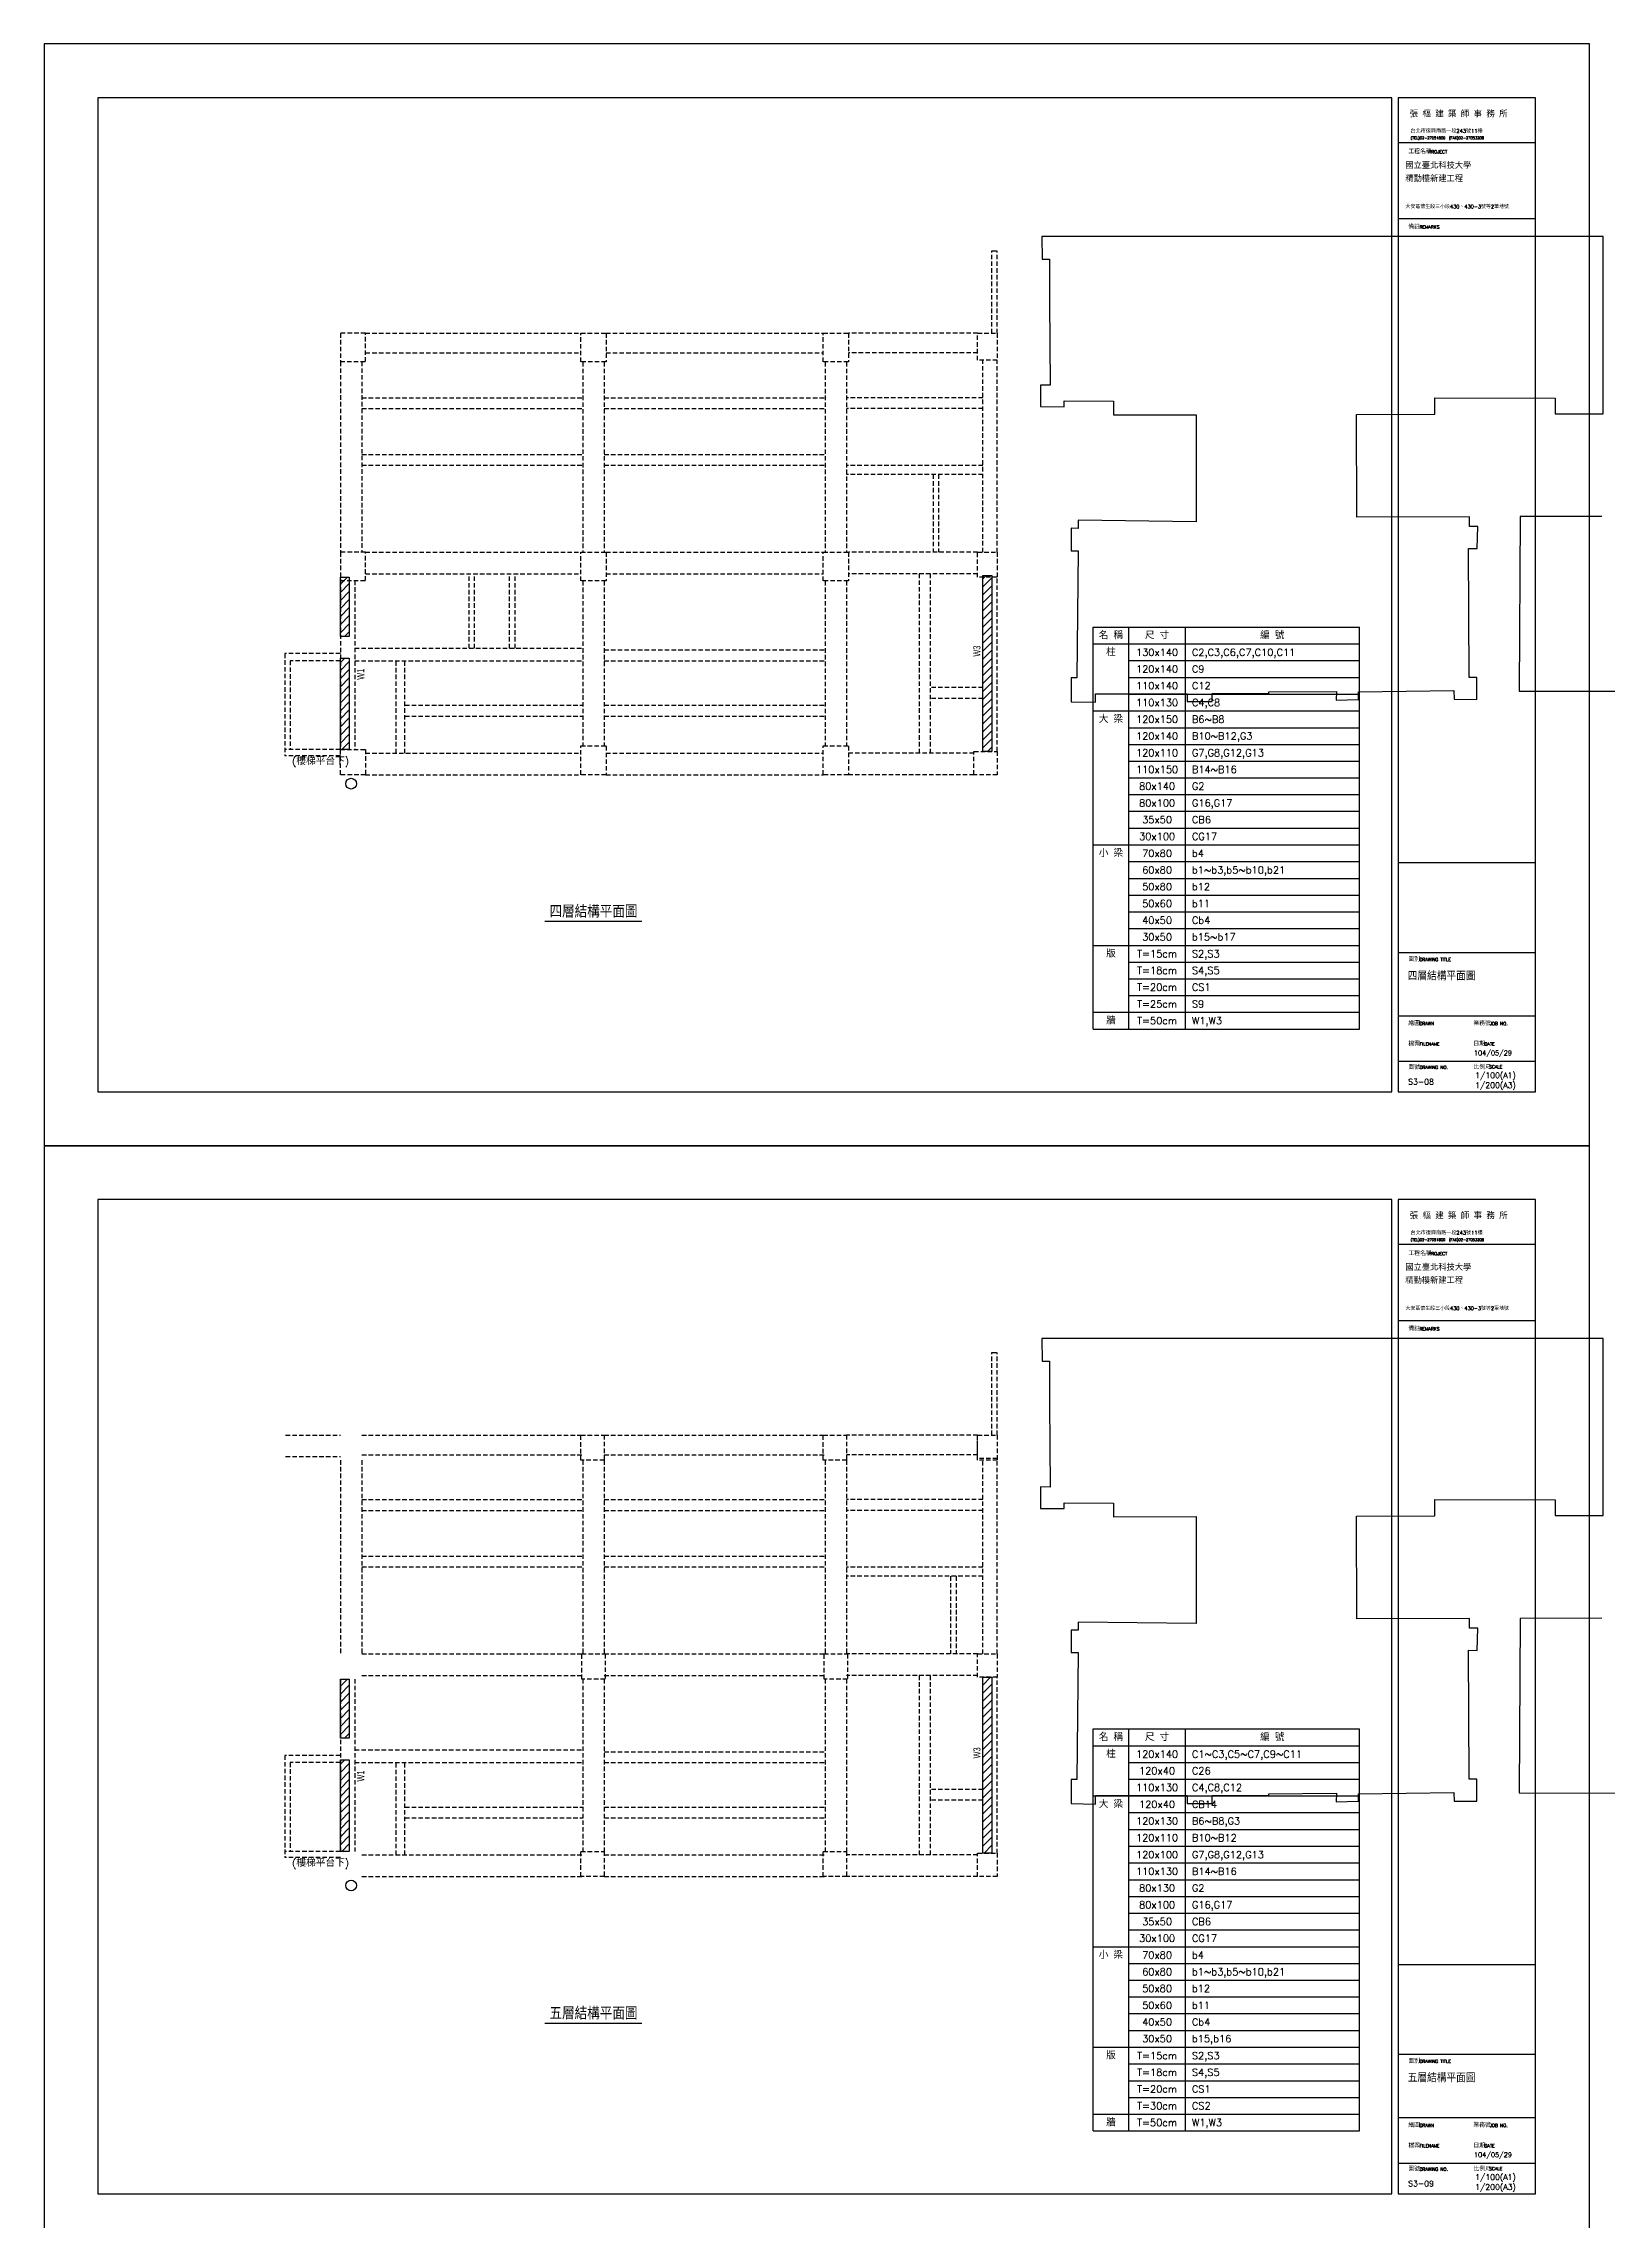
# Model space of a CAD drawing. Header units: millimetres. Extents: x -6716 to 14417, y -6142 to 137521.
# Drawn here: x -2 to 8710, y 67691 to 79823 of the extents above; entities that cross this region are included whole.
import ezdxf
from ezdxf.enums import TextEntityAlignment as Align

# ---------------------------------------------------------------- set-up
doc = ezdxf.new("R2010")
doc.units = ezdxf.units.MM
doc.header["$LTSCALE"] = 100
doc.linetypes.add('HIDDEN', pattern=[0.375, 0.25, -0.125])
for name, color, linetype in [('0-BEAM01', 4, 'HIDDEN'), ('0-BEAM02', 241, 'HIDDEN'), ('0-COL0', 7, 'HIDDEN'), ('0-HATCH', 9, 'Continuous'), ('0-NOTES', 7, 'Continuous'), ('0-TEXT01', 4, 'Continuous'), ('0-TEXTN', 4, 'Continuous'), ('0-TEXTW', 3, 'Continuous'), ('0-WALL', 7, 'HIDDEN'), ('0-施工圖框$0$TEXT-圖框', 3, 'Continuous'), ('0-施工圖框$0$圖框', 7, 'Continuous'), ('CTEXT', 7, 'Continuous'), ('TEXT-標題', 3, 'Continuous'), ('TITLE', 7, 'Continuous')]:
    doc.layers.add(name, color=color, linetype=linetype)
doc.layers.add('RA-Floor-Origin', color=3, linetype='Continuous', lineweight=30)
doc.layers.add('RA-Floor.BoundingBox', color=55, linetype='Continuous', lineweight=20)
doc.layers.add('鄰房', color=2, linetype='Continuous', plot=False)
doc.styles.add('0-施工圖框$0$TXT', font='romans.shx', dxfattribs={"bigfont": 'chineset.shx'})
doc.styles.add('3-AUCAD', font='aucad.shx', dxfattribs={"width": 0.67, "height": 30, "bigfont": 'single.shx'})

msp = doc.modelspace()

# ---------------------------------------------------------------- hatches: boundary and pattern name
at = {"layer": '0-HATCH'}
h = msp.add_hatch(dxfattribs=at)
h.set_pattern_fill('ANSI31', color=256, scale=10, style=0)
h.set_pattern_definition([(45, (2e-06, -25421.005), (-22.45064, 22.45064), [])])
h.paths.add_polyline_path([(1701, 76518), (1651, 76518), (1651, 76848), (1701, 76848)])
h = msp.add_hatch(dxfattribs=at)
h.set_pattern_fill('ANSI31', color=256, scale=10, style=0)
h.set_pattern_definition([(45, (-30, -26171.005), (-22.45064, 22.45064), [])])
h.paths.add_polyline_path([(5281, 75878), (5231, 75878), (5231, 76858), (5281, 76858)])
h = msp.add_hatch(dxfattribs=at)
h.set_pattern_fill('ANSI31', color=256, scale=10, style=0)
h.set_pattern_definition([(45, (0.0002, -26171.005), (-22.45064, 22.45064), [])])
h.paths.add_polyline_path([(1701, 75888), (1651, 75888), (1651, 76398), (1701, 76398)])
h = msp.add_hatch(dxfattribs=at)
h.set_pattern_fill('ANSI31', color=256, scale=10, style=0)
h.set_pattern_definition([(45, (2e-06, -31561.005), (-22.45064, 22.45064), [])])
h.paths.add_polyline_path([(1701, 70378), (1651, 70378), (1651, 70708), (1701, 70708)])
h = msp.add_hatch(dxfattribs=at)
h.set_pattern_fill('ANSI31', color=256, scale=10, style=0)
h.set_pattern_definition([(45, (-30, -32291.005), (-22.45064, 22.45064), [])])
h.paths.add_polyline_path([(5281, 69738), (5231, 69738), (5231, 70718), (5281, 70718)])
h = msp.add_hatch(dxfattribs=at)
h.set_pattern_fill('ANSI31', color=256, scale=10, style=0)
h.set_pattern_definition([(45, (0.0002, -32311.005), (-22.45064, 22.45064), [])])
h.paths.add_polyline_path([(1701, 69748), (1651, 69748), (1651, 70258), (1701, 70258)])

# ---------------------------------------------------------------- linework, layer by layer
at = {"layer": '0-BEAM01'}
for p, q in [((5281, 78208), (5281, 78668)), ((5281, 78668), (5311, 78668)), ((5311, 78208), (5311, 78668)), ((1791, 78208), (2991, 78208)), ((3131, 78208), (4341, 78208)), ((5201, 78208), (4481, 78208)), ((1651, 78050), (1651, 76988)), ((1771, 78050), (1771, 76988)), ((1791, 78098), (2991, 78098)), ((3001, 78048), (3001, 76988)), ((3121, 78048), (3121, 76988)), ((3131, 78098), (4341, 78098)), ((4351, 78048), (4351, 76988)), ((4471, 78048), (4471, 76988)), ((5201, 78098), (4481, 78098)), ((5231, 76988), (5231, 78058)), ((5311, 76988), (5311, 78058)), ((1791, 76988), (2991, 76988)), ((3131, 76988), (4341, 76988)), ((5201, 76988), (4481, 76988)), ((1651, 76830), (1651, 75888)), ((1731, 76830), (1731, 75888)), ((1791, 76868), (2991, 76868)), ((3001, 76828), (3001, 75908)), ((3121, 76828), (3121, 75908)), ((3131, 76868), (4341, 76868)), ((4351, 76828), (4351, 75908)), ((4471, 76828), (4471, 75908)), ((5201, 76868), (4481, 76868)), ((5231, 75878), (5231, 76848)), ((5311, 75878), (5311, 76848)), ((1651, 75888), (1341, 75888)), ((1651, 75853), (1341, 75853)), ((1791, 75868), (2991, 75868)), ((3131, 75868), (4341, 75868)), ((5181, 75868), (4481, 75868)), ((1791, 75748), (2991, 75748)), ((3131, 75748), (4341, 75748)), ((5181, 75748), (4481, 75748)), ((5281, 72068), (5281, 72528)), ((5281, 72528), (5311, 72528)), ((5311, 72068), (5311, 72528)), ((1346, 72068), (1651, 72068)), ((1771, 72068), (3001, 72068)), ((3121, 72068), (4351, 72068)), ((5201, 72068), (4471, 72068)), ((1346, 71948), (1651, 71948)), ((1771, 71958), (3001, 71958)), ((3121, 71958), (4351, 71958)), ((5201, 71958), (4471, 71958)), ((1651, 71928), (1651, 70848)), ((1771, 71928), (1771, 70848)), ((3001, 71928), (3001, 70848)), ((3121, 71928), (3121, 70848)), ((4351, 71928), (4351, 70848)), ((4471, 71928), (4471, 70848)), ((5231, 70848), (5231, 71938)), ((5311, 70848), (5311, 71938)), ((1771, 70848), (3001, 70848)), ((3121, 70848), (4351, 70848)), ((5201, 70848), (4471, 70848)), ((1771, 70728), (3001, 70728)), ((3121, 70728), (4351, 70728)), ((5201, 70728), (4471, 70728)), ((1651, 70708), (1651, 69748)), ((1731, 70708), (1731, 69748)), ((3001, 70708), (3001, 69748)), ((3121, 70708), (3121, 69748)), ((4351, 70708), (4351, 69748)), ((4471, 70708), (4471, 69748)), ((5231, 69738), (5231, 70718)), ((5311, 69738), (5311, 70718)), ((1651, 69748), (1341, 69748)), ((1651, 69713), (1341, 69713)), ((1771, 69728), (3001, 69728)), ((3121, 69728), (4351, 69728)), ((5201, 69728), (4471, 69728)), ((1771, 69608), (3001, 69608)), ((3121, 69608), (4351, 69608)), ((5201, 69608), (4471, 69608))]:
    msp.add_line(p, q, dxfattribs=at)
at = {"layer": '0-BEAM02'}
for p, q in [((1771, 77848), (3001, 77848)), ((1771, 77788), (3001, 77788)), ((3121, 77848), (4351, 77848)), ((3121, 77788), (4351, 77788)), ((5231, 77848), (4471, 77848)), ((5231, 77788), (4471, 77788)), ((1771, 77533), (3001, 77533)), ((3121, 77533), (4351, 77533)), ((1771, 77473), (3001, 77473)), ((3121, 77473), (4351, 77473)), ((5231, 77471), (4471, 77471)), ((5231, 77421), (4471, 77421)), ((4954, 77421), (4954, 76988)), ((4984, 77421), (4984, 76988)), ((2369, 76453), (2369, 76868)), ((2399, 76453), (2399, 76868)), ((2594, 76453), (2594, 76868)), ((2624, 76453), (2624, 76868)), ((4876, 76868), (4876, 75868)), ((4936, 76868), (4936, 75868)), ((1731, 76453), (3001, 76453)), ((3121, 76443), (4351, 76443)), ((1651, 76423), (1341, 76423)), ((1341, 76423), (1341, 75853)), ((1651, 76383), (1371, 76383)), ((1371, 76383), (1371, 75888)), ((1731, 76383), (3001, 76383)), ((1961, 75868), (1961, 76383)), ((2011, 75868), (2011, 76383)), ((3121, 76383), (4351, 76383)), ((5231, 76233), (4936, 76233)), ((2011, 76135), (3001, 76135)), ((2011, 76075), (3001, 76075)), ((3121, 76135), (4351, 76135)), ((3121, 76075), (4351, 76075)), ((5231, 76173), (4936, 76173)), ((1771, 71708), (3001, 71708)), ((3121, 71708), (4351, 71708)), ((5231, 71708), (4471, 71708)), ((1771, 71648), (3001, 71648)), ((3121, 71648), (4351, 71648)), ((5231, 71648), (4471, 71648)), ((1771, 71393), (3001, 71393)), ((1771, 71333), (3001, 71333)), ((3121, 71393), (4351, 71393)), ((3121, 71333), (4351, 71333)), ((5231, 71331), (4471, 71331)), ((5231, 71281), (4471, 71281)), ((5051, 71281), (5051, 70848)), ((5081, 71281), (5081, 70848)), ((4876, 70728), (4876, 69728)), ((4936, 70728), (4936, 69728)), ((1651, 70283), (1341, 70283)), ((1341, 70283), (1341, 69713)), ((1371, 70243), (1371, 69748)), ((1651, 70243), (1371, 70243)), ((1731, 70313), (3001, 70313)), ((1731, 70243), (3001, 70243)), ((1961, 69728), (1961, 70243)), ((2011, 69728), (2011, 70243)), ((3121, 70303), (4351, 70303)), ((3121, 70243), (4351, 70243)), ((5231, 70093), (4936, 70093)), ((5231, 70033), (4936, 70033)), ((2011, 69995), (3001, 69995)), ((2011, 69935), (3001, 69935)), ((3121, 69995), (4351, 69995)), ((3121, 69935), (4351, 69935))]:
    msp.add_line(p, q, dxfattribs=at)
at = {"layer": '0-COL0'}
for points in [[(1791, 78208), (1651, 78208), (1651, 78050), (1791, 78050)], [(3131, 78048), (2991, 78048), (2991, 78208), (3131, 78208)], [(4481, 78048), (4341, 78048), (4341, 78208), (4481, 78208)], [(1791, 76988), (1651, 76988), (1651, 76830), (1791, 76830)], [(3131, 76828), (2991, 76828), (2991, 76988), (3131, 76988)], [(4481, 76828), (4341, 76828), (4341, 76988), (4481, 76988)], [(3131, 75748), (2991, 75748), (2991, 75908), (3131, 75908)], [(4481, 75748), (4341, 75748), (4341, 75908), (4481, 75908)], [(3121, 71928), (2991, 71928), (2991, 72068), (3121, 72068)], [(4471, 71928), (4341, 71928), (4341, 72068), (4471, 72068)], [(3126, 70708), (2996, 70708), (2996, 70848), (3126, 70848)], [(4476, 70708), (4346, 70708), (4346, 70848), (4476, 70848)], [(3121, 69608), (2991, 69608), (2991, 69748), (3121, 69748)], [(4471, 69608), (4341, 69608), (4341, 69748), (4471, 69748)]]:
    msp.add_lwpolyline(points, close=True, dxfattribs=at)
for points in [[(5311, 78208), (5311, 78058), (5201, 78058), (5201, 78208), (5311, 78208)], [(5311, 76988), (5311, 76848), (5201, 76848), (5201, 76988), (5311, 76988)], [(1651, 75888), (1791, 75888), (1791, 75748), (1651, 75748), (1651, 75888)], [(5311, 75748), (5181, 75748), (5181, 75878), (5311, 75878), (5311, 75748)], [(5201, 71938), (5201, 72068), (5311, 72068), (5311, 71938), (5201, 71938)], [(5201, 71928), (5201, 72068), (5311, 72068), (5311, 71928), (5201, 71928)], [(5201, 70718), (5201, 70848), (5311, 70848), (5311, 70718), (5201, 70718)], [(5201, 69608), (5201, 69738), (5311, 69738), (5311, 69608), (5201, 69608)]]:
    msp.add_lwpolyline(points, dxfattribs=at)
at = {"layer": '0-NOTES'}
for p, q in [((5844, 74330), (5844, 76570)), ((5844, 76570), (7328, 76570)), ((6043, 74330), (6043, 76570)), ((6359, 74330), (6359, 76570)), ((7328, 74330), (7328, 76570)), ((5844, 76477), (7328, 76477)), ((5844, 76104), (7328, 76104)), ((5844, 75357), (7328, 75357)), ((5844, 74797), (7328, 74797)), ((5844, 74424), (7328, 74424)), ((5844, 74330), (7328, 74330)), ((5844, 68190), (5844, 70430)), ((5844, 70430), (7328, 70430)), ((6043, 68190), (6043, 70430)), ((6359, 68190), (6359, 70430)), ((7328, 68190), (7328, 70430)), ((5844, 70337), (7328, 70337)), ((5844, 70057), (7328, 70057)), ((5844, 69217), (7328, 69217)), ((5844, 68657), (7328, 68657)), ((5844, 68284), (7328, 68284)), ((5844, 68190), (7328, 68190))]:
    msp.add_line(p, q, dxfattribs=at)
at = {"layer": '0-NOTES', "color": 3}
for p, q in [((6043, 76384), (7328, 76384)), ((6043, 76290), (7328, 76290)), ((6043, 76197), (7328, 76197)), ((6043, 76010), (7328, 76010)), ((6043, 75917), (7328, 75917)), ((6043, 75824), (7328, 75824)), ((6043, 75730), (7328, 75730)), ((6043, 75637), (7328, 75637)), ((6043, 75544), (7328, 75544)), ((6043, 75450), (7328, 75450)), ((6043, 75264), (7328, 75264)), ((6043, 75170), (7328, 75170)), ((6043, 75077), (7328, 75077)), ((6043, 74984), (7328, 74984)), ((6043, 74890), (7328, 74890)), ((6043, 74704), (7328, 74704)), ((6043, 74610), (7328, 74610)), ((6043, 74517), (7328, 74517)), ((6043, 70244), (7328, 70244)), ((6043, 70150), (7328, 70150)), ((6043, 69964), (7328, 69964)), ((6043, 69870), (7328, 69870)), ((6043, 69777), (7328, 69777)), ((6043, 69684), (7328, 69684)), ((6043, 69590), (7328, 69590)), ((6043, 69497), (7328, 69497)), ((6043, 69404), (7328, 69404)), ((6043, 69310), (7328, 69310)), ((6043, 69124), (7328, 69124)), ((6043, 69030), (7328, 69030)), ((6043, 68937), (7328, 68937)), ((6043, 68844), (7328, 68844)), ((6043, 68750), (7328, 68750)), ((6043, 68564), (7328, 68564)), ((6043, 68470), (7328, 68470)), ((6043, 68377), (7328, 68377))]:
    msp.add_line(p, q, dxfattribs=at)
at = {"layer": '0-WALL', "color": 40, "linetype": 'Continuous'}
for points in [[(1701, 76518), (1651, 76518), (1651, 76848), (1701, 76848)], [(5281, 75878), (5231, 75878), (5231, 76858), (5281, 76858)], [(1701, 75888), (1651, 75888), (1651, 76398), (1701, 76398)], [(1701, 70378), (1651, 70378), (1651, 70708), (1701, 70708)], [(5281, 69738), (5231, 69738), (5231, 70718), (5281, 70718)], [(1701, 69748), (1651, 69748), (1651, 70258), (1701, 70258)]]:
    msp.add_lwpolyline(points, close=True, dxfattribs=at)
at = {"layer": '0-施工圖框$0$圖框', "color": 1}
for p, q in [((8310, 79520), (7544, 79520)), ((7544, 79520), (7544, 75256)), ((8310, 75256), (8310, 79520)), ((8310, 79270), (7544, 79270)), ((8310, 78845), (7544, 78845)), ((7544, 75256), (7544, 73980)), ((8310, 75256), (7544, 75256)), ((8310, 73980), (8310, 75256)), ((8310, 74756), (7544, 74756)), ((8310, 74403), (7544, 74403)), ((8310, 74149), (7544, 74149)), ((7544, 73980), (8310, 73980)), ((8310, 73380), (7544, 73380)), ((7544, 73380), (7544, 69116)), ((8310, 69116), (8310, 73380)), ((8310, 73130), (7544, 73130)), ((8310, 72705), (7544, 72705)), ((7544, 69116), (7544, 67840)), ((8310, 69116), (7544, 69116)), ((8310, 67840), (8310, 69116)), ((8310, 68616), (7544, 68616)), ((8310, 68263), (7544, 68263)), ((8310, 68009), (7544, 68009)), ((7544, 67840), (8310, 67840))]:
    msp.add_line(p, q, dxfattribs=at)
at = {"layer": 'Defpoints'}
for points in [[(0, 73680), (8610, 73680), (8610, 79820), (0, 79820)], [(300, 73980), (7508, 73980), (7508, 79520), (300, 79520)], [(0, 67540), (8610, 67540), (8610, 73680), (0, 73680)], [(300, 67840), (7508, 67840), (7508, 73380), (300, 73380)]]:
    msp.add_lwpolyline(points, close=True, dxfattribs=at)
at = {"layer": 'RA-Floor-Origin'}
for centre in [(1711, 75698), (1711, 69558)]:
    msp.add_circle(centre, 30, dxfattribs=at)
at = {"layer": 'RA-Floor.BoundingBox', "const_width": 5}
for points in [[(0, 79820), (8610, 79820), (8610, 73680), (0, 73680)], [(0, 73680), (8610, 73680), (8610, 67540), (0, 67540)]]:
    msp.add_lwpolyline(points, close=True, dxfattribs=at)
at = {"layer": 'TITLE', "color": 1}
for p, q in [((2791, 74931), (3331, 74931)), ((2791, 68791), (3331, 68791))]:
    msp.add_line(p, q, dxfattribs=at)
at = {"layer": '鄰房', "color": 8}
for p, q in [((5559, 78747), (5560, 78620)), ((8687, 78747), (5559, 78747)), ((8687, 77759), (8687, 78747)), ((5560, 78620), (5602, 78620)), ((5602, 78620), (5601, 78385)), ((5601, 78385), (5606, 77918)), ((5552, 77919), (5551, 77799)), ((5606, 77918), (5552, 77919)), ((5551, 77799), (5684, 77798)), ((5684, 77798), (5684, 77831)), ((5684, 77831), (5958, 77829)), ((5958, 77829), (5958, 77753)), ((7749, 77758), (7748, 77848)), ((7748, 77848), (8418, 77847)), ((8418, 77847), (8419, 77759)), ((5958, 77753), (6419, 77754)), ((6419, 77754), (6419, 77157)), ((7312, 77756), (7749, 77758)), ((7314, 77183), (7312, 77756)), ((8419, 77759), (8687, 77759)), ((6419, 77157), (5762, 77166)), ((5762, 77166), (5762, 77120)), ((7941, 77185), (7314, 77183)), ((7941, 77131), (7941, 77185)), ((8223, 77186), (8218, 76214)), ((8679, 77187), (8223, 77186)), ((5762, 77120), (5723, 77121)), ((5723, 77121), (5723, 76996)), ((7987, 77131), (7941, 77131)), ((7985, 77008), (7987, 77131)), ((5723, 76996), (5761, 76996)), ((5761, 76996), (5754, 76288)), ((7940, 76290), (7936, 77009)), ((7936, 77009), (7985, 77008)), ((5754, 76288), (5722, 76288)), ((5722, 76288), (5723, 76154)), ((5857, 76152), (5857, 76199)), ((5857, 76199), (6369, 76199)), ((6369, 76199), (6368, 76155)), ((6508, 76155), (6508, 76200)), ((6508, 76200), (6823, 76200)), ((6823, 76209), (7201, 76212)), ((6823, 76200), (6823, 76209)), ((7201, 76212), (7199, 76164)), ((7324, 76209), (7855, 76217)), ((7324, 76167), (7324, 76209)), ((7855, 76217), (7856, 76168)), ((7983, 76290), (7940, 76290)), ((7982, 76167), (7983, 76290)), ((8218, 76214), (8755, 76213)), ((5723, 76154), (5857, 76152)), ((6368, 76155), (6508, 76155)), ((7199, 76164), (7324, 76167)), ((7856, 76168), (7982, 76167)), ((5559, 72607), (5560, 72480)), ((8687, 72607), (5559, 72607)), ((8687, 71619), (8687, 72607)), ((5560, 72480), (5602, 72480)), ((5602, 72480), (5601, 72245)), ((5601, 72245), (5606, 71778)), ((5552, 71779), (5551, 71659)), ((5606, 71778), (5552, 71779)), ((7749, 71618), (7748, 71708)), ((7748, 71708), (8418, 71707)), ((8418, 71707), (8419, 71619)), ((5551, 71659), (5684, 71658)), ((5684, 71658), (5684, 71691)), ((5684, 71691), (5958, 71689)), ((5958, 71689), (5958, 71613)), ((5958, 71613), (6419, 71614)), ((6419, 71614), (6419, 71017)), ((7312, 71616), (7749, 71618)), ((7314, 71043), (7312, 71616)), ((8419, 71619), (8687, 71619)), ((5762, 70980), (5723, 70981)), ((5723, 70981), (5723, 70856)), ((6419, 71017), (5762, 71026)), ((5762, 71026), (5762, 70980)), ((7941, 71045), (7314, 71043)), ((7941, 70991), (7941, 71045)), ((7987, 70991), (7941, 70991)), ((7985, 70868), (7987, 70991)), ((8223, 71046), (8218, 70074)), ((8679, 71047), (8223, 71046)), ((5723, 70856), (5761, 70856)), ((5761, 70856), (5754, 70148)), ((7940, 70150), (7936, 70869)), ((7936, 70869), (7985, 70868)), ((5754, 70148), (5722, 70148)), ((5722, 70148), (5723, 70014)), ((7983, 70150), (7940, 70150)), ((7982, 70027), (7983, 70150)), ((5723, 70014), (5857, 70012)), ((5857, 70012), (5857, 70059)), ((5857, 70059), (6369, 70059)), ((6369, 70059), (6368, 70015)), ((6368, 70015), (6508, 70015)), ((6508, 70015), (6508, 70060)), ((6508, 70060), (6823, 70060)), ((6823, 70069), (7201, 70072)), ((6823, 70060), (6823, 70069)), ((7201, 70072), (7199, 70024)), ((7199, 70024), (7324, 70027)), ((7324, 70069), (7855, 70077)), ((7324, 70027), (7324, 70069)), ((7855, 70077), (7856, 70028)), ((7856, 70028), (7982, 70027)), ((8218, 70074), (8755, 70073))]:
    msp.add_line(p, q, dxfattribs=at)

# ---------------------------------------------------------------- texts
at = {"layer": '0-TEXT01', "style": '0-施工圖框$0$TXT'}
for p in [(1382, 75803), (1382, 69663)]:
    msp.add_text('(樓梯平台下)', height=40, dxfattribs=at).set_placement(p)
at = {"layer": '0-TEXTN', "style": '0-施工圖框$0$TXT'}
for s, p in [('名 稱', (5944, 76524)), ('柱', (5944, 76430)), ('130x140', (6201, 76430)), ('尺 寸', (6201, 76524)), ('編 號', (6843, 76524)), ('120x140', (6201, 76337)), ('110x140', (6201, 76244)), ('大 梁', (5944, 76057)), ('110x130', (6201, 76150)), ('120x150', (6201, 76057)), ('120x140', (6201, 75964)), ('120x110', (6201, 75870)), ('110x150', (6201, 75777)), ('80x140', (6201, 75684)), ('80x100', (6201, 75590)), ('35x50', (6201, 75497)), ('30x100', (6201, 75404)), ('小 梁', (5944, 75310)), ('70x80', (6201, 75310)), ('60x80', (6201, 75217)), ('50x80', (6201, 75124)), ('50x60', (6201, 75030)), ('40x50', (6201, 74937)), ('30x50', (6201, 74844)), ('版', (5944, 74750)), ('T=15cm', (6201, 74750)), ('T=18cm', (6201, 74657)), ('T=20cm', (6201, 74564)), ('T=25cm', (6201, 74470)), ('牆', (5944, 74377)), ('T=50cm', (6201, 74377)), ('名 稱', (5944, 70384)), ('尺 寸', (6201, 70384)), ('編 號', (6843, 70384)), ('柱', (5944, 70290)), ('120x140', (6201, 70290)), ('110x130', (6201, 70104)), ('120x40', (6201, 70197)), ('大 梁', (5944, 70010)), ('120x40', (6201, 70010)), ('120x130', (6201, 69917)), ('120x110', (6201, 69824)), ('120x100', (6201, 69730)), ('110x130', (6201, 69637)), ('80x130', (6201, 69544)), ('80x100', (6201, 69450)), ('30x100', (6201, 69264)), ('35x50', (6201, 69357)), ('小 梁', (5944, 69170)), ('70x80', (6201, 69170)), ('60x80', (6201, 69077)), ('50x80', (6201, 68984)), ('50x60', (6201, 68890)), ('40x50', (6201, 68797)), ('30x50', (6201, 68704)), ('版', (5944, 68610)), ('T=15cm', (6201, 68610)), ('T=18cm', (6201, 68517)), ('T=20cm', (6201, 68424)), ('T=30cm', (6201, 68330)), ('牆', (5944, 68237)), ('T=50cm', (6201, 68237))]:
    msp.add_text(s, height=40, dxfattribs=at).set_placement(p, align=Align.MIDDLE_CENTER)
for s, p in [('C2,C3,C6,C7,C10,C11', (6395, 76410)), ('C9', (6395, 76317)), ('C12', (6395, 76224)), ('C4,C8', (6395, 76130)), ('B6~B8', (6395, 76037)), ('B10~B12,G3', (6395, 75944)), ('G7,G8,G12,G13', (6395, 75850)), ('G2', (6395, 75664)), ('B14~B16', (6395, 75757)), ('G16,G17', (6395, 75570)), ('CB6', (6395, 75477)), ('CG17', (6395, 75384)), ('b4', (6395, 75290)), ('b1~b3,b5~b10,b21', (6395, 75197)), ('b12', (6395, 75104)), ('b11', (6395, 75010)), ('Cb4', (6395, 74917)), ('b15~b17', (6395, 74824)), ('S2,S3', (6395, 74730)), ('S4,S5', (6395, 74637)), ('CS1', (6395, 74544)), ('S9', (6395, 74450)), ('W1,W3', (6395, 74357)), ('C1~C3,C5~C7,C9~C11', (6395, 70270)), ('C26', (6395, 70177)), ('C4,C8,C12', (6395, 70084)), ('CB14', (6395, 69990)), ('B6~B8,G3', (6395, 69897)), ('B10~B12', (6395, 69804)), ('G7,G8,G12,G13', (6395, 69710)), ('B14~B16', (6395, 69617)), ('G2', (6395, 69524)), ('G16,G17', (6395, 69430)), ('CB6', (6395, 69337)), ('CG17', (6395, 69244)), ('b4', (6395, 69150)), ('b1~b3,b5~b10,b21', (6395, 69057)), ('b12', (6395, 68964)), ('b11', (6395, 68870)), ('Cb4', (6395, 68777)), ('b15,b16', (6395, 68684)), ('S2,S3', (6395, 68590)), ('S4,S5', (6395, 68497)), ('CS1', (6395, 68404)), ('CS2', (6395, 68310)), ('W1,W3', (6395, 68217))]:
    msp.add_text(s, height=40, dxfattribs=at).set_placement(p)
at = {"layer": '0-TEXTW', "style": '3-AUCAD', "width": 0.67}
for s, p in [('W3', (5217, 76406)), ('W1', (1784, 76277)), ('W3', (5217, 70266)), ('W1', (1784, 70137))]:
    msp.add_text(s, height=40, rotation=90, dxfattribs=at).set_placement(p)
at = {"layer": '0-施工圖框$0$TEXT-圖框', "color": 3, "style": '0-施工圖框$0$TXT'}
for p in [(7966, 74184), (7966, 68044)]:
    msp.add_text('104/05/29', height=26.9, dxfattribs=at).set_placement(p)
at = {"layer": '0-施工圖框$0$圖框', "color": 4, "style": '0-施工圖框$0$TXT'}
for s, height, p in [('張 樞 建 築 師 事 務 所', 35, (7608, 79412)), ('台北市復興南路一段243號11樓', 21, (7613, 79325)), ('工程名稱', 24, (7601, 79209)), ('(TEL)02-27051800  (FAX)02-27053208', 14.7, (7614, 79289)), ('PROJECT', 18, (7712, 79210)), ('備註', 24, (7601, 78790)), ('REMARKS', 18, (7663, 78791)), ('圖別', 24, (7601, 74708)), ('DRAWING TITLE', 18, (7663, 74709)), ('繪圖', 24, (7601, 74351)), ('DRAWN', 18, (7663, 74352)), ('業務號', 24, (7963, 74351)), ('JOB NO.', 18, (8054, 74352)), ('檔案', 24, (7601, 74237)), ('FILENAME', 18, (7663, 74238)), ('日期', 24, (7963, 74237)), ('DATE', 18, (8025, 74238)), ('圖號', 24, (7601, 74107)), ('DRAWING NO.', 18, (7663, 74108)), ('比例尺', 24, (7964, 74107)), ('SCALE', 18, (8051, 74111)), ('張 樞 建 築 師 事 務 所', 35, (7608, 73272)), ('台北市復興南路一段243號11樓', 21, (7613, 73185)), ('(TEL)02-27051800  (FAX)02-27053208', 14.7, (7614, 73149)), ('工程名稱', 24, (7601, 73069)), ('PROJECT', 18, (7712, 73070)), ('備註', 24, (7601, 72650)), ('REMARKS', 18, (7663, 72651)), ('圖別', 24, (7601, 68568)), ('DRAWING TITLE', 18, (7663, 68569)), ('繪圖', 24, (7601, 68211)), ('DRAWN', 18, (7663, 68212)), ('業務號', 24, (7963, 68211)), ('JOB NO.', 18, (8054, 68212)), ('檔案', 24, (7601, 68097)), ('FILENAME', 18, (7663, 68098)), ('日期', 24, (7963, 68097)), ('DATE', 18, (8025, 68098)), ('圖號', 24, (7601, 67967)), ('DRAWING NO.', 18, (7663, 67968)), ('比例尺', 24, (7964, 67967)), ('SCALE', 18, (8051, 67971))]:
    msp.add_text(s, height=height, dxfattribs=at).set_placement(p)
at = {"layer": '0-施工圖框$0$圖框', "color": 3, "style": '0-施工圖框$0$TXT'}
for s, height, p in [('國立臺北科技大學', 34, (7584, 79125)), ('精勤樓新建工程', 34, (7584, 79052)), ('大安區懷生段三小段430、430-3號等2筆地號', 20.41, (7585, 78904)), ('精勤樓新建工程', 34, (7584, 72912)), ('國立臺北科技大學', 34, (7584, 72985)), ('大安區懷生段三小段430、430-3號等2筆地號', 20.41, (7585, 72764))]:
    msp.add_text(s, height=height, dxfattribs=at).set_placement(p)
at = {"layer": 'CTEXT', "style": '0-施工圖框$0$TXT'}
for s, p in [('四層結構平面圖', (3061, 74951)), ('五層結構平面圖', (3061, 68811))]:
    msp.add_text(s, height=70, dxfattribs=at).set_placement(p, align=Align.CENTER)
at = {"layer": 'TEXT-標題', "ltscale": 200, "style": '0-施工圖框$0$TXT'}
for s, height, p in [('四層結構平面圖', 45, (7597, 74602)), ('S3-08', 31.5, (7600, 74021)), ('1/100(A1)', 31.5, (7973, 74057)), ('1/200(A3)', 31.5, (7973, 74002)), ('五層結構平面圖', 45, (7597, 68462)), ('1/100(A1)', 31.5, (7973, 67917)), ('S3-09', 31.5, (7600, 67881)), ('1/200(A3)', 31.5, (7973, 67862))]:
    msp.add_text(s, height=height, dxfattribs=at).set_placement(p)

doc.saveas('drawing.dxf')
